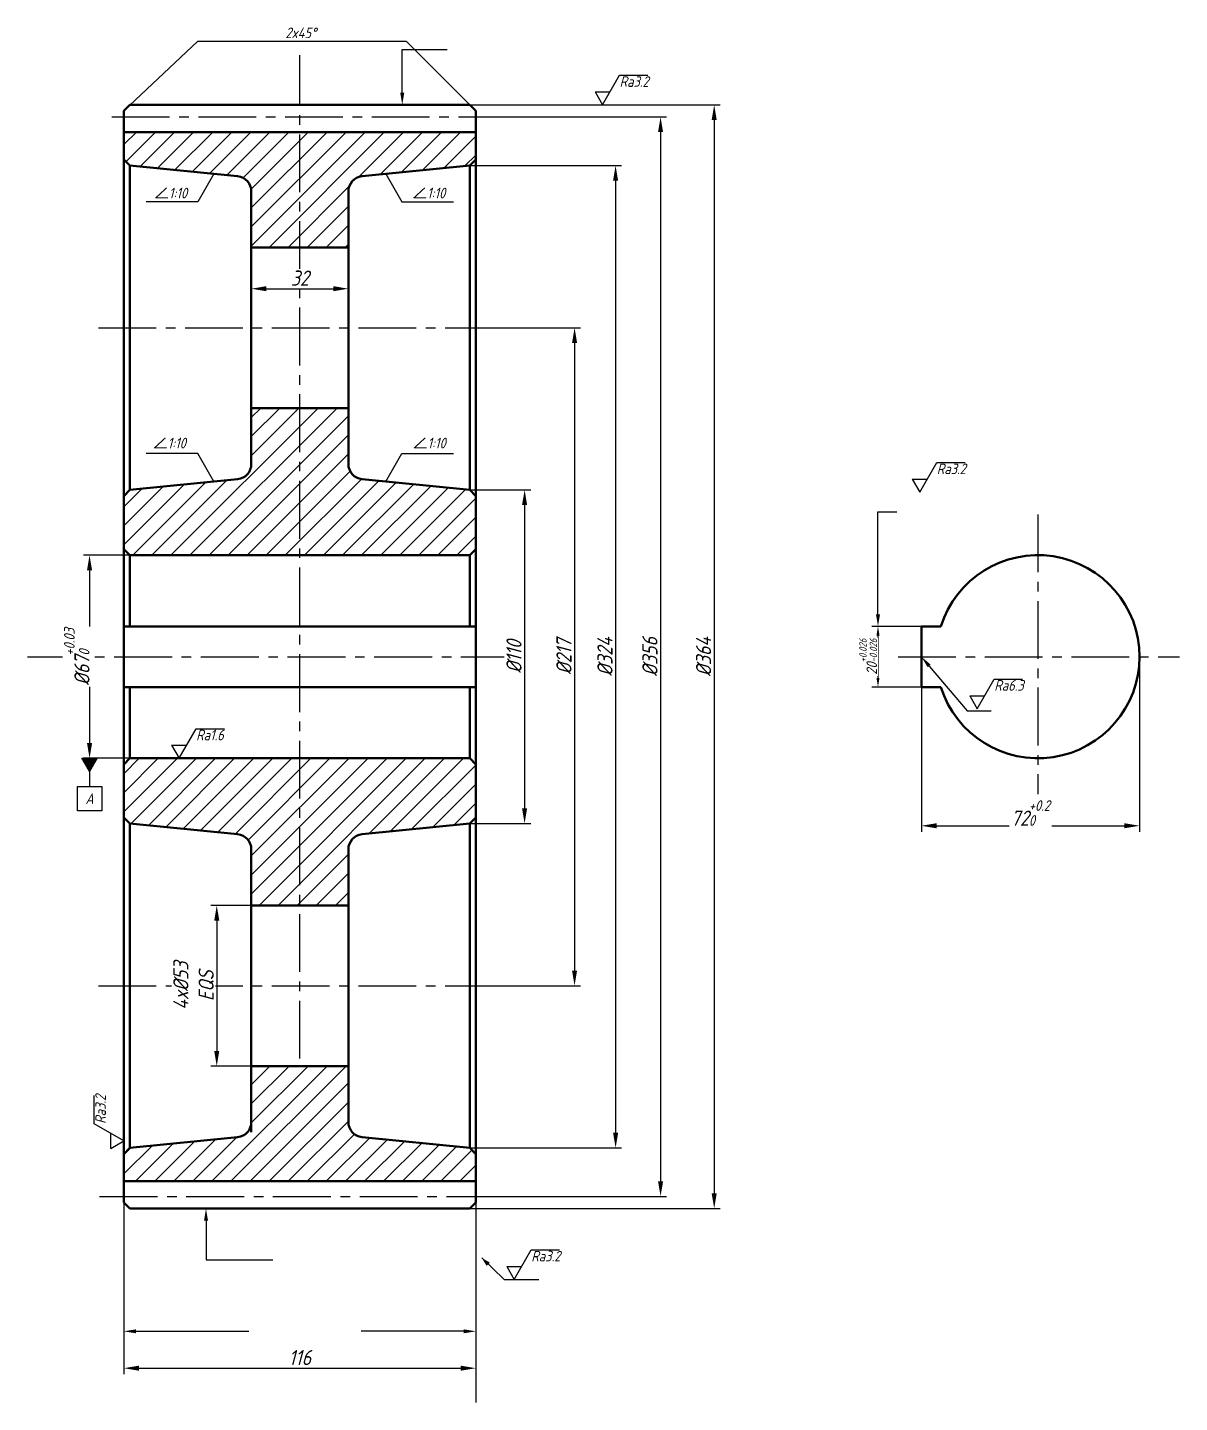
# Model space of a CAD drawing. Header units: millimetres. Extents: x 1458 to 2329, y 1727 to 2180.
# Drawn here: x 1458.3 to 1838, y 1726.6 to 2180.1 of the extents above; entities that cross this region are included whole.
import ezdxf
from ezdxf import colors
from ezdxf.entities.mleader import LeaderData, LeaderLine
from ezdxf.enums import TextEntityAlignment as Align
from ezdxf.math import Vec2, Vec3

# ---------------------------------------------------------------- set-up
doc = ezdxf.new("R2010")
doc.units = ezdxf.units.MM
doc.linetypes.add('CENTER2', pattern=[28.575, 19.05, -3.175, 3.175, -3.175])
for name, color, linetype in [('标注', 160, 'Continuous'), ('点划线', 151, 'CENTER2'), ('细实线', 7, 'Continuous')]:
    doc.layers.add(name, color=color, linetype=linetype)
doc.layers.add('粗实线', color=7, linetype='Continuous', lineweight=50)
doc.styles.get("Standard").update_dxf_attribs({"font": 'arial.ttf'})
doc.styles.add('数字', font='gbeitc.shx')
doc.styles.add('数字字母', font='gbeitc.shx', dxfattribs={"height": 3.5})
doc.dimstyles.new('副本 (2) 标注', dxfattribs={"dimtxt": 3.5, "dimasz": 3, "dimexe": 2, "dimexo": 0, "dimgap": 1, "dimtad": 1, "dimdec": 0, "dimtxsty": '数字', "dimcen": 3, "dimadec": 0, "dimazin": 0, "dimtfac": 1, "dimtdec": 0, "dimtmove": 0, "dimatfit": 0, "dimfxl": 1, "dimtfill": 1, "dimarcsym": 0})
doc.dimstyles.new('副本 标注', dxfattribs={"dimtxt": 5, "dimasz": 5, "dimexe": 2, "dimexo": 0, "dimgap": 1, "dimtad": 1, "dimtoh": 1, "dimdec": 0, "dimtxsty": '数字', "dimcen": 3, "dimadec": 0, "dimazin": 0, "dimtfac": 1, "dimtdec": 0, "dimtmove": 0, "dimatfit": 0, "dimfxl": 1, "dimtfill": 1, "dimarcsym": 0})

# ---------------------------------------------------------------- blocks, each defined once
blk = doc.blocks.new('*D1')
at = {"layer": 'Defpoints', "color": 0, "transparency": 16777216}
for p in [(1752.96, 1982.54), (1738.66, 1962.54), (1752.96, 1962.54)]:
    blk.add_point(p, dxfattribs=at)
at = {"layer": '标注', "color": 0, "lineweight": -2, "transparency": 16777216}
for p, q in [((1752.96, 1982.54), (1736.66, 1982.54)), ((1738.66, 1979.54), (1738.66, 1965.54)), ((1752.96, 1962.54), (1736.66, 1962.54))]:
    blk.add_line(p, q, dxfattribs=at)
at = {"layer": '标注', "color": 0, "transparency": 16777216}
for points in [[(1738.16, 1979.54), (1739.16, 1979.54), (1738.66, 1982.54)], [(1738.16, 1965.54), (1739.16, 1965.54), (1738.66, 1962.54)]]:
    blk.add_solid(points, dxfattribs=at)
at = {"layer": '标注', "color": 0, "transparency": 16777216, "insert": (1735.41, 1972.54), "char_height": 3.5, "attachment_point": 5, "rotation": 90, "style": '数字', "bg_fill": 3, "box_fill_scale": 1.1, "bg_fill_color": 256, "bg_fill_true_color": 13158600, "bg_fill_transparency": 0}
blk.add_mtext('20{\\H0.7x;\\S+0.026^ -0.026;}', dxfattribs=at)
blk = doc.blocks.new('*D2')
at = {"layer": 'Defpoints', "color": 0, "transparency": 16777216}
for p in [(1752.96, 1972.54), (1824.86, 1972.54), (1824.86, 1916.79)]:
    blk.add_point(p, dxfattribs=at)
at = {"layer": '标注', "color": 0, "lineweight": -2, "transparency": 16777216}
for p, q in [((1752.96, 1972.54), (1752.96, 1914.79)), ((1824.86, 1972.54), (1824.86, 1914.79)), ((1757.96, 1916.79), (1819.86, 1916.79))]:
    blk.add_line(p, q, dxfattribs=at)
at = {"layer": '标注', "color": 0, "transparency": 16777216}
for points in [[(1757.96, 1917.63), (1757.96, 1915.96), (1752.96, 1916.79)], [(1819.86, 1917.63), (1819.86, 1915.96), (1824.86, 1916.79)]]:
    blk.add_solid(points, dxfattribs=at)
at = {"layer": '标注', "color": 0, "transparency": 16777216, "insert": (1788.91, 1921), "char_height": 5, "attachment_point": 5, "style": '数字', "bg_fill": 3, "box_fill_scale": 1.1, "bg_fill_color": 256, "bg_fill_true_color": 13158600, "bg_fill_transparency": 0}
blk.add_mtext('72{\\H0.7x;\\S+0.2^ 0;}', dxfattribs=at)
blk = doc.blocks.new('*D3')
at = {"layer": 'Defpoints', "color": 0, "transparency": 16777216}
for p in [(1492.1, 2006.04), (1478.78, 1939.04), (1492.1, 1939.04)]:
    blk.add_point(p, dxfattribs=at)
at = {"layer": '标注', "color": 0, "lineweight": -2, "transparency": 16777216}
for p, q in [((1492.1, 2006.04), (1476.78, 2006.04)), ((1478.78, 2001.04), (1478.78, 1944.04)), ((1492.1, 1939.04), (1476.78, 1939.04))]:
    blk.add_line(p, q, dxfattribs=at)
at = {"layer": '标注', "color": 0, "transparency": 16777216}
for points in [[(1477.95, 2001.04), (1479.62, 2001.04), (1478.78, 2006.04)], [(1477.95, 1944.04), (1479.62, 1944.04), (1478.78, 1939.04)]]:
    blk.add_solid(points, dxfattribs=at)
at = {"layer": '标注', "color": 0, "transparency": 16777216, "insert": (1474.58, 1972.54), "char_height": 5, "attachment_point": 5, "rotation": 90, "style": '数字', "bg_fill": 3, "box_fill_scale": 1.1, "bg_fill_color": 256, "bg_fill_true_color": 13158600, "bg_fill_transparency": 0}
blk.add_mtext('%%C67{\\H0.7x;\\S+0.03^ 0;}', dxfattribs=at)
blk = doc.blocks.new('*D4')
at = {"layer": 'Defpoints', "color": 0, "transparency": 16777216}
for p in [(1613.78, 2081.04), (1613.78, 1864.04), (1638.65, 1864.04)]:
    blk.add_point(p, dxfattribs=at)
at = {"layer": '标注', "color": 0, "lineweight": -2, "transparency": 16777216}
for p, q in [((1613.78, 2081.04), (1640.65, 2081.04)), ((1638.65, 2076.04), (1638.65, 1869.04)), ((1613.78, 1864.04), (1640.65, 1864.04))]:
    blk.add_line(p, q, dxfattribs=at)
at = {"layer": '标注', "color": 0, "transparency": 16777216}
for points in [[(1637.82, 2076.04), (1639.48, 2076.04), (1638.65, 2081.04)], [(1637.82, 1869.04), (1639.48, 1869.04), (1638.65, 1864.04)]]:
    blk.add_solid(points, dxfattribs=at)
at = {"layer": '标注', "color": 0, "transparency": 16777216, "insert": (1635.15, 1972.54), "char_height": 5, "attachment_point": 5, "rotation": 90, "style": '数字', "bg_fill": 3, "box_fill_scale": 1.1, "bg_fill_color": 256, "bg_fill_true_color": 13158600, "bg_fill_transparency": 0}
blk.add_mtext('%%C217', dxfattribs=at)
blk = doc.blocks.new('*D5')
at = {"layer": 'Defpoints', "color": 0, "transparency": 16777216}
for p in [(1604.1, 2027.54), (1604.1, 1917.54), (1622.18, 1917.54)]:
    blk.add_point(p, dxfattribs=at)
at = {"layer": '标注', "color": 0, "lineweight": -2, "transparency": 16777216}
for p, q in [((1604.1, 2027.54), (1624.18, 2027.54)), ((1622.18, 2022.54), (1622.18, 1922.54)), ((1604.1, 1917.54), (1624.18, 1917.54))]:
    blk.add_line(p, q, dxfattribs=at)
at = {"layer": '标注', "color": 0, "transparency": 16777216}
for points in [[(1621.34, 2022.54), (1623.01, 2022.54), (1622.18, 2027.54)], [(1621.34, 1922.54), (1623.01, 1922.54), (1622.18, 1917.54)]]:
    blk.add_solid(points, dxfattribs=at)
at = {"layer": '标注', "color": 0, "transparency": 16777216, "insert": (1618.68, 1972.54), "char_height": 5, "attachment_point": 5, "rotation": 90, "style": '数字', "bg_fill": 3, "box_fill_scale": 1.1, "bg_fill_color": 256, "bg_fill_true_color": 13158600, "bg_fill_transparency": 0}
blk.add_mtext('%%C110', dxfattribs=at)
blk = doc.blocks.new('*D6')
at = {"layer": 'Defpoints', "color": 0, "transparency": 16777216}
for p in [(1604.1, 2134.54), (1604.1, 1810.54), (1652.17, 1810.54)]:
    blk.add_point(p, dxfattribs=at)
at = {"layer": '标注', "color": 0, "lineweight": -2, "transparency": 16777216}
for p, q in [((1604.1, 2134.54), (1654.17, 2134.54)), ((1652.17, 2129.54), (1652.17, 1815.54)), ((1604.1, 1810.54), (1654.17, 1810.54))]:
    blk.add_line(p, q, dxfattribs=at)
at = {"layer": '标注', "color": 0, "transparency": 16777216}
for points in [[(1651.34, 2129.54), (1653.01, 2129.54), (1652.17, 2134.54)], [(1651.34, 1815.54), (1653.01, 1815.54), (1652.17, 1810.54)]]:
    blk.add_solid(points, dxfattribs=at)
at = {"layer": '标注', "color": 0, "transparency": 16777216, "insert": (1648.67, 1972.54), "char_height": 5, "attachment_point": 5, "rotation": 90, "style": '数字', "bg_fill": 3, "box_fill_scale": 1.1, "bg_fill_color": 256, "bg_fill_true_color": 13158600, "bg_fill_transparency": 0}
blk.add_mtext('%%C324', dxfattribs=at)
blk = doc.blocks.new('*D7')
at = {"layer": 'Defpoints', "color": 0, "transparency": 16777216}
for p in [(1610.1, 2150.54), (1614.1, 1794.54), (1666.99, 1794.54)]:
    blk.add_point(p, dxfattribs=at)
at = {"layer": '标注', "color": 0, "lineweight": -2, "transparency": 16777216}
for p, q in [((1610.1, 2150.54), (1668.99, 2150.54)), ((1666.99, 2145.54), (1666.99, 1799.54)), ((1614.1, 1794.54), (1668.99, 1794.54))]:
    blk.add_line(p, q, dxfattribs=at)
at = {"layer": '标注', "color": 0, "transparency": 16777216}
for points in [[(1666.16, 2145.54), (1667.83, 2145.54), (1666.99, 2150.54)], [(1666.16, 1799.54), (1667.83, 1799.54), (1666.99, 1794.54)]]:
    blk.add_solid(points, dxfattribs=at)
at = {"layer": '标注', "color": 0, "transparency": 16777216, "insert": (1663.49, 1972.54), "char_height": 5, "attachment_point": 5, "rotation": 90, "style": '数字', "bg_fill": 3, "box_fill_scale": 1.1, "bg_fill_color": 256, "bg_fill_true_color": 13158600, "bg_fill_transparency": 0}
blk.add_mtext('%%C356', dxfattribs=at)
blk = doc.blocks.new('*D8')
at = {"layer": 'Defpoints', "color": 0, "transparency": 16777216}
for p in [(1604.1, 2154.54), (1604.1, 1790.54), (1684.67, 1790.54)]:
    blk.add_point(p, dxfattribs=at)
at = {"layer": '标注', "color": 0, "lineweight": -2, "transparency": 16777216}
for p, q in [((1604.1, 2154.54), (1686.67, 2154.54)), ((1684.67, 2149.54), (1684.67, 1795.54)), ((1604.1, 1790.54), (1686.67, 1790.54))]:
    blk.add_line(p, q, dxfattribs=at)
at = {"layer": '标注', "color": 0, "transparency": 16777216}
for points in [[(1683.84, 2149.54), (1685.5, 2149.54), (1684.67, 2154.54)], [(1683.84, 1795.54), (1685.5, 1795.54), (1684.67, 1790.54)]]:
    blk.add_solid(points, dxfattribs=at)
at = {"layer": '标注', "color": 0, "transparency": 16777216, "insert": (1681.17, 1972.54), "char_height": 5, "attachment_point": 5, "rotation": 90, "style": '数字', "bg_fill": 3, "box_fill_scale": 1.1, "bg_fill_color": 256, "bg_fill_true_color": 13158600, "bg_fill_transparency": 0}
blk.add_mtext('%%C364', dxfattribs=at)
blk = doc.blocks.new('*D9')
at = {"layer": 'Defpoints', "color": 0, "transparency": 16777216}
for p in [(1490.1, 1794.54), (1606.1, 1794.54), (1606.1, 1737.91)]:
    blk.add_point(p, dxfattribs=at)
at = {"layer": '标注', "color": 0, "lineweight": -2, "transparency": 16777216}
for p, q in [((1490.1, 1794.54), (1490.1, 1735.91)), ((1606.1, 1794.54), (1606.1, 1735.91)), ((1495.1, 1737.91), (1601.1, 1737.91))]:
    blk.add_line(p, q, dxfattribs=at)
at = {"layer": '标注', "color": 0, "transparency": 16777216}
for points in [[(1495.1, 1738.74), (1495.1, 1737.07), (1490.1, 1737.91)], [(1601.1, 1738.74), (1601.1, 1737.07), (1606.1, 1737.91)]]:
    blk.add_solid(points, dxfattribs=at)
at = {"layer": '标注', "color": 0, "transparency": 16777216, "insert": (1548.1, 1741.41), "char_height": 5, "attachment_point": 5, "style": '数字', "bg_fill": 3, "box_fill_scale": 1.1, "bg_fill_color": 256, "bg_fill_true_color": 13158600, "bg_fill_transparency": 0}
blk.add_mtext('116', dxfattribs=at)
blk = doc.blocks.new('*D10')
at = {"layer": 'Defpoints', "color": 0, "transparency": 16777216}
for p in [(1532.1, 2093.91), (1564.1, 2093.91), (1564.1, 2093.91)]:
    blk.add_point(p, dxfattribs=at)
at = {"layer": '标注', "color": 0, "lineweight": -2, "transparency": 16777216}
for p, q in [((1532.1, 2093.91), (1532.1, 2095.91)), ((1564.1, 2093.91), (1564.1, 2095.91)), ((1537.1, 2093.91), (1559.1, 2093.91))]:
    blk.add_line(p, q, dxfattribs=at)
at = {"layer": '标注', "color": 0, "transparency": 16777216}
for points in [[(1537.1, 2094.75), (1537.1, 2093.08), (1532.1, 2093.91)], [(1559.1, 2094.75), (1559.1, 2093.08), (1564.1, 2093.91)]]:
    blk.add_solid(points, dxfattribs=at)
at = {"layer": '标注', "color": 0, "transparency": 16777216, "insert": (1548.1, 2097.41), "char_height": 5, "attachment_point": 5, "style": '数字', "bg_fill": 3, "box_fill_scale": 1.1, "bg_fill_color": 256, "bg_fill_true_color": 13158600, "bg_fill_transparency": 0}
blk.add_mtext('32', dxfattribs=at)
blk = doc.blocks.new('*D11')
at = {"layer": 'Defpoints', "color": 0, "transparency": 16777216}
for p in [(1532.1, 1890.54), (1520.71, 1837.54), (1532.1, 1837.54)]:
    blk.add_point(p, dxfattribs=at)
at = {"layer": '标注', "color": 0, "lineweight": -2, "transparency": 16777216}
for p, q in [((1532.1, 1890.54), (1518.71, 1890.54)), ((1520.71, 1885.54), (1520.71, 1842.54)), ((1532.1, 1837.54), (1518.71, 1837.54))]:
    blk.add_line(p, q, dxfattribs=at)
at = {"layer": '标注', "color": 0, "transparency": 16777216}
for points in [[(1519.88, 1885.54), (1521.55, 1885.54), (1520.71, 1890.54)], [(1519.88, 1842.54), (1521.55, 1842.54), (1520.71, 1837.54)]]:
    blk.add_solid(points, dxfattribs=at)
at = {"layer": '标注', "color": 0, "transparency": 16777216, "insert": (1513.05, 1864.04), "char_height": 5, "width": 20.2832, "attachment_point": 5, "rotation": 90, "style": '数字', "bg_fill": 3, "box_fill_scale": 1.1, "bg_fill_color": 256, "bg_fill_true_color": 13158600, "bg_fill_transparency": 0}
blk.add_mtext('4x%%C53 EQS', dxfattribs=at)
blk = doc.blocks.new('下基准')
at = {"layer": '标注'}
h = blk.add_hatch(color=256, dxfattribs=at)
h.dxf.hatch_style = 1
h.paths.add_polyline_path([(2.5, 0), (-2.5, 0), (0, -4.33)])
for p, q in [((-2.5, 0), (2.5, 0)), ((0, -4.33), (-2.5, 0)), ((2.5, 0), (0, -4.33)), ((0, -4.33), (0, -9.33)), ((-4, -17.33), (-4, -9.33)), ((-4, -9.33), (0, -9.33)), ((0, -9.33), (4, -9.33)), ((4, -9.33), (4, -17.33)), ((4, -17.33), (-4, -17.33))]:
    blk.add_line(p, q, dxfattribs=at)
blk = doc.blocks.new('*U14')
at = {"layer": '标注', "ltscale": 0.2}
for p, q in [((0, 0), (5.63, 9.75)), ((5.63, 9.75), (14.95, 9.75)), ((-2.47, 4.28), (2.47, 4.28)), ((-2.47, 4.28), (0, 0))]:
    blk.add_line(p, q, dxfattribs=at)
at = {"layer": '标注', "ltscale": 0.2, "style": '数字'}
blk.add_attdef('RA1.6', text='', height=3.5, dxfattribs=at).set_placement((5.63, 7.69), align=Align.MIDDLE_LEFT)
blk = doc.blocks.new('*U15')
at = {"layer": '标注', "ltscale": 0.2}
for p, q in [((0, 0), (5.63, 9.75)), ((5.63, 9.75), (14.95, 9.75)), ((-2.47, 4.28), (2.47, 4.28)), ((-2.47, 4.28), (0, 0))]:
    blk.add_line(p, q, dxfattribs=at)
at = {"layer": '标注', "ltscale": 0.2, "style": '数字'}
blk.add_attdef('RA1.6', text='', height=3.5, dxfattribs=at).set_placement((5.63, 7.69), align=Align.MIDDLE_LEFT)
blk = doc.blocks.new('*U16')
at = {"layer": '标注', "ltscale": 0.2}
for p, q in [((0, 0), (5.63, 9.75)), ((5.63, 9.75), (14.95, 9.75)), ((-2.47, 4.28), (2.47, 4.28)), ((-2.47, 4.28), (0, 0))]:
    blk.add_line(p, q, dxfattribs=at)
at = {"layer": '标注', "ltscale": 0.2, "style": '数字'}
blk.add_attdef('RA1.6', text='', height=3.5, dxfattribs=at).set_placement((5.63, 7.69), align=Align.MIDDLE_LEFT)
blk = doc.blocks.new('*U17')
at = {"layer": '标注', "ltscale": 0.2}
for p, q in [((0, 0), (5.63, 9.75)), ((5.63, 9.75), (14.95, 9.75)), ((-2.47, 4.28), (2.47, 4.28)), ((-2.47, 4.28), (0, 0))]:
    blk.add_line(p, q, dxfattribs=at)
at = {"layer": '标注', "ltscale": 0.2, "style": '数字'}
blk.add_attdef('RA1.6', text='', height=3.5, dxfattribs=at).set_placement((5.63, 7.69), align=Align.MIDDLE_LEFT)
blk = doc.blocks.new('*U18')
at = {"layer": '标注', "ltscale": 0.2}
for p, q in [((0, 0), (5.63, 9.75)), ((5.63, 9.75), (14.95, 9.75)), ((-2.47, 4.28), (2.47, 4.28)), ((-2.47, 4.28), (0, 0))]:
    blk.add_line(p, q, dxfattribs=at)
at = {"layer": '标注', "ltscale": 0.2, "style": '数字'}
blk.add_attdef('RA1.6', text='', height=3.5, dxfattribs=at).set_placement((5.63, 7.69), align=Align.MIDDLE_LEFT)
blk = doc.blocks.new('*U20')
at = {"layer": '标注', "ltscale": 0.2}
for p, q in [((0, 0), (5.63, 9.75)), ((5.63, 9.75), (14.95, 9.75)), ((-2.47, 4.28), (2.47, 4.28)), ((-2.47, 4.28), (0, 0))]:
    blk.add_line(p, q, dxfattribs=at)
at = {"layer": '标注', "ltscale": 0.2, "style": '数字'}
blk.add_attdef('RA1.6', text='', height=3.5, dxfattribs=at).set_placement((5.63, 7.69), align=Align.MIDDLE_LEFT)

msp = doc.modelspace()

# ---------------------------------------------------------------- hatches: boundary and pattern name
at = {"layer": '细实线', "transparency": 33554687}
h = msp.add_hatch(dxfattribs=at)
h.set_pattern_fill('ANSI31', color=256, scale=1.4, angle=180)
h.set_pattern_definition([(225, (2302.5525, 1319.4623), (3.14309, -3.14309), [])])
h.paths.add_polyline_path([(1532.1, 1837.54), (1532.1, 1819.06, -0.385314), (1527.6, 1814.08), (1492.1, 1810.54), (1490.1, 1808.54), (1490.1, 1799.54), (1548.1, 1799.54), (1548.1, 1837.54)])
h.paths.add_polyline_path([(1548.1, 1837.54), (1548.1, 1799.54), (1606.1, 1799.54), (1606.1, 1808.54), (1604.1, 1810.54), (1568.61, 1814.08, -0.385314), (1564.1, 1819.06), (1564.1, 1820.09), (1564.1, 1837.54)])
h.paths.add_polyline_path([(1548.1, 1939.04), (1548.1, 1890.54), (1564.1, 1890.54), (1564.1, 1905.54), (1564.1, 1907.98), (1564.1, 1909.01, -0.385314), (1568.61, 1913.99), (1604.1, 1917.54), (1606.1, 1919.54), (1606.1, 1939.04), (1603.1, 1939.04)])
h.paths.add_polyline_path([(1490.1, 1939.04), (1490.1, 1919.54), (1492.1, 1917.54), (1527.6, 1913.99, -0.385314), (1532.1, 1909.01), (1532.1, 1907.98), (1532.1, 1890.54), (1548.1, 1890.54), (1548.1, 1939.04)])
h.paths.add_polyline_path([(1527.6, 2031.08), (1492.1, 2027.54), (1490.1, 2025.54), (1490.1, 2006.04), (1548.1, 2006.04), (1548.1, 2054.54), (1532.1, 2054.54), (1532.1, 2039.54), (1532.1, 2037.09), (1532.1, 2036.06, -0.385314)])
h.paths.add_polyline_path([(1548.1, 2054.54), (1548.1, 2006.04), (1603.1, 2006.04), (1606.1, 2006.04), (1606.1, 2025.54), (1604.1, 2027.54), (1568.61, 2031.08, -0.385314), (1564.1, 2036.06), (1564.1, 2037.09), (1564.1, 2054.54)])
h.paths.add_polyline_path([(1490.1, 2145.54), (1490.1, 2136.54), (1492.1, 2134.54), (1527.6, 2130.99, -0.385314), (1532.1, 2126.01), (1532.1, 2124.98), (1532.1, 2107.54), (1548.1, 2107.54), (1548.1, 2145.54)])
h.paths.add_polyline_path([(1548.1, 2145.54), (1548.1, 2107.54), (1564.1, 2107.54), (1564.1, 2126.01, -0.385314), (1568.61, 2130.99), (1604.1, 2134.54), (1606.1, 2136.54), (1606.1, 2145.54)])

# ---------------------------------------------------------------- linework, layer by layer
at = {"layer": '标注'}
for p, q in [((1490.1, 2152.54), (1514.46, 2175.51)), ((1514.46, 2175.51), (1583.12, 2175.51)), ((1519.8, 2131.77), (1514.47, 2122.53)), ((1576.4, 2131.77), (1581.73, 2122.53)), ((1514.47, 2122.53), (1497.48, 2122.53)), ((1581.73, 2122.53), (1598.73, 2122.53)), ((1514.47, 2039.54), (1497.48, 2039.54)), ((1519.8, 2030.31), (1514.47, 2039.54)), ((1576.4, 2030.31), (1581.73, 2039.54)), ((1581.73, 2039.54), (1598.73, 2039.54))]:
    msp.add_line(p, q, dxfattribs=at)
at = {"layer": '标注', "linetype": 'ByBlock', "lineweight": -2}
for p, q in [((1581.85, 2172.81), (1596.64, 2172.81)), ((1738.66, 2020.34), (1744.9, 2020.34))]:
    msp.add_line(p, q, dxfattribs=at)
at = {"layer": '标注', "ltscale": 0.2}
msp.add_line((1615.43, 1767.17), (1626.9, 1767.17), dxfattribs=at)
at = {"layer": '标注', "linetype": 'ByBlock', "lineweight": -2}
msp.add_lwpolyline([(1581.85, 2158.54), (1581.85, 2172.81)], dxfattribs=at)
at = {"layer": '标注'}
msp.add_solid([(1582.52, 2158.54), (1581.85, 2154.54), (1581.19, 2158.54)], dxfattribs=at)
at = {"layer": '点划线'}
for p, q in [((1548.1, 1840.01), (1548.1, 2170.95)), ((1486.1, 2150.54), (1610.1, 2150.54)), ((1481.71, 2081.04), (1613.78, 2081.04)), ((1564.1, 2054.54), (1532.1, 2054.54)), ((1791.36, 2019.49), (1791.36, 1927.26)), ((1458.34, 1972.54), (1615.43, 1972.54)), ((1745.29, 1972.54), (1838.03, 1972.54)), ((1481.71, 1864.04), (1613.78, 1864.04)), ((1482.1, 1794.54), (1614.1, 1794.54))]:
    msp.add_line(p, q, dxfattribs=at)
at = {"layer": '粗实线'}
for p, q in [((1492.1, 2154.54), (1490.1, 2152.54)), ((1492.1, 2154.54), (1604.1, 2154.54)), ((1604.1, 2154.54), (1606.1, 2152.54)), ((1490.1, 2008.04), (1490.1, 2152.54)), ((1606.1, 2136.54), (1606.1, 2152.54)), ((1490.1, 2145.54), (1606.1, 2145.54)), ((1492.1, 2134.54), (1490.1, 2136.54)), ((1604.1, 2134.54), (1606.1, 2136.54)), ((1606.1, 2025.54), (1606.1, 2136.54)), ((1492.1, 2134.54), (1527.6, 2130.99)), ((1492.1, 2134.54), (1492.1, 2134.54)), ((1492.1, 2027.54), (1492.1, 2134.54)), ((1604.1, 2134.54), (1568.61, 2130.99)), ((1604.1, 2134.54), (1604.1, 2134.54)), ((1604.1, 2027.54), (1604.1, 2134.54)), ((1532.1, 2039.54), (1532.1, 2126.01)), ((1532.1, 2124.98), (1532.1, 2126.01)), ((1532.1, 2039.54), (1532.1, 2124.98)), ((1532.1, 2039.54), (1532.1, 2122.54)), ((1532.1, 2122.54), (1532.1, 2036.06)), ((1532.1, 2122.54), (1532.1, 2037.09)), ((1564.1, 2039.54), (1564.1, 2126.01)), ((1564.1, 2124.98), (1564.1, 2126.01)), ((1564.1, 2039.54), (1564.1, 2124.98)), ((1564.1, 2122.54), (1564.1, 2036.06)), ((1564.1, 2122.54), (1564.1, 2037.09)), ((1532.1, 2107.54), (1564.1, 2107.54)), ((1532.1, 2054.54), (1564.1, 2054.54)), ((1532.1, 2037.09), (1532.1, 2036.06)), ((1564.1, 2037.09), (1564.1, 2036.06)), ((1492.1, 2027.54), (1490.1, 2025.54)), ((1492.1, 2027.54), (1527.6, 2031.08)), ((1492.1, 2027.54), (1492.1, 2027.54)), ((1604.1, 2027.54), (1568.61, 2031.08)), ((1604.1, 2027.54), (1606.1, 2025.54)), ((1604.1, 2027.54), (1604.1, 2027.54)), ((1606.1, 2006.04), (1606.1, 2025.54)), ((1490.1, 2008.04), (1492.1, 2006.04)), ((1490.1, 2008.04), (1490.1, 1794.54)), ((1603.1, 2006.04), (1492.1, 2006.04)), ((1492.1, 2006.04), (1492.1, 1982.54)), ((1604.1, 2006.04), (1603.1, 2006.04)), ((1606.1, 2008.04), (1604.1, 2006.04)), ((1604.1, 2006.04), (1604.1, 1982.54)), ((1606.1, 2006.04), (1606.1, 1939.04)), ((1490.1, 1982.54), (1606.1, 1982.54)), ((1759.39, 1982.54), (1752.96, 1982.54)), ((1752.96, 1982.54), (1752.96, 1962.54)), ((1606.1, 1962.54), (1490.1, 1962.54)), ((1492.1, 1962.54), (1492.1, 1939.04)), ((1604.1, 1962.54), (1604.1, 1939.04)), ((1752.96, 1962.54), (1759.39, 1962.54)), ((1490.1, 1937.04), (1492.1, 1939.04)), ((1603.1, 1939.04), (1492.1, 1939.04)), ((1604.1, 1939.04), (1603.1, 1939.04)), ((1606.1, 1937.04), (1604.1, 1939.04)), ((1606.1, 1794.54), (1606.1, 1939.04)), ((1492.1, 1917.54), (1490.1, 1919.54)), ((1604.1, 1917.54), (1606.1, 1919.54)), ((1492.1, 1917.54), (1527.6, 1913.99)), ((1492.1, 1917.54), (1492.1, 1917.54)), ((1492.1, 1917.54), (1492.1, 1810.54)), ((1604.1, 1917.54), (1568.61, 1913.99)), ((1604.1, 1917.54), (1604.1, 1810.54)), ((1532.1, 1822.54), (1532.1, 1909.01)), ((1532.1, 1907.98), (1532.1, 1909.01)), ((1532.1, 1822.54), (1532.1, 1907.98)), ((1532.1, 1905.54), (1532.1, 1822.54)), ((1532.1, 1905.54), (1532.1, 1820.09)), ((1532.1, 1905.54), (1532.1, 1819.06)), ((1564.1, 1822.54), (1564.1, 1909.01)), ((1564.1, 1907.98), (1564.1, 1909.01)), ((1564.1, 1822.54), (1564.1, 1907.98)), ((1564.1, 1905.54), (1564.1, 1820.09)), ((1564.1, 1905.54), (1564.1, 1819.06)), ((1564.1, 1890.54), (1532.1, 1890.54)), ((1532.1, 1837.54), (1564.1, 1837.54)), ((1532.1, 1815.71), (1532.1, 1827.84)), ((1532.1, 1820.09), (1532.1, 1819.06)), ((1564.1, 1820.09), (1564.1, 1819.06)), ((1492.1, 1810.54), (1527.6, 1814.08)), ((1532.1, 1815.71), (1532.1, 1815.71)), ((1604.1, 1810.54), (1568.61, 1814.08)), ((1492.1, 1810.54), (1490.1, 1808.54)), ((1492.1, 1810.54), (1492.1, 1810.54)), ((1604.1, 1810.54), (1604.1, 1810.54)), ((1604.1, 1810.54), (1606.1, 1808.54)), ((1490.1, 1799.54), (1606.1, 1799.54)), ((1490.1, 1794.54), (1490.1, 1792.54)), ((1490.1, 1792.54), (1492.1, 1790.54)), ((1604.1, 1790.54), (1606.1, 1792.54)), ((1606.1, 1794.54), (1606.1, 1792.54)), ((1492.1, 1790.54), (1604.1, 1790.54))]:
    msp.add_line(p, q, dxfattribs=at)
for centre, radius, start, end in [((1527.1, 2126.01), 5, 0, 84.2894), ((1569.1, 2126.01), 5, 95.7106, 180), ((1527.1, 2036.06), 5, 275.7106, 0), ((1569.1, 2036.06), 5, 180, 264.2894), ((1791.36, 1972.54), 33.5, 197.368, 162.632), ((1527.1, 1909.01), 5, 0, 84.2894), ((1569.1, 1909.01), 5, 95.7106, 180), ((1527.1, 1819.06), 5, 275.7106, 0), ((1569.1, 1819.06), 5, 180, 264.2894)]:
    msp.add_arc(centre, radius, start, end, dxfattribs=at)

# ---------------------------------------------------------------- block references
at = {"layer": '标注', "ltscale": 0.2}
for name, p, values in [('*U18', (1752.41, 2026.81), {'RA1.6': 'Ra3.2'}), ('*U16', (1508.29, 1939.04), {'RA1.6': 'Ra1.6'}), ('*U14', (1618.75, 1767.17), {'RA1.6': 'Ra3.2'})]:
    msp.add_blockref(name, p, dxfattribs=at).add_auto_attribs(values)
at = {"layer": '标注', "ltscale": 0.2, "rotation": 90}
msp.add_blockref('*U15', (1490.1, 1812.86), dxfattribs=at).add_auto_attribs({'RA1.6': 'Ra3.2'})

# ---------------------------------------------------------------- texts
at = {"layer": '标注', "char_height": 3.5, "style": '数字字母'}
for s, width, insert, attachment_point in [('2x45%%D', 23.0922, (1543.31, 2180.04), 1), ('{\\fISOCPEUR|b0|i0|c0|p34;∠}1:10', 13.8901, (1510.94, 2127.21), 3), ('{\\fISOCPEUR|b0|i0|c0|p34;∠}1:10', 13.8901, (1585.27, 2127.21), 1), ('{\\fISOCPEUR|b0|i0|c0|p34;∠}1:10', 13.8901, (1510.53, 2041.26), 9), ('{\\fISOCPEUR|b0|i0|c0|p34;∠}1:10', 13.8901, (1585.41, 2041.26), 7), ('A', 4.0184, (1477.44, 1927.5), 1)]:
    msp.add_mtext_dynamic_manual_height_columns(s, width=width, gutter_width=12.5, heights=[0], dxfattribs=dict(at, insert=insert, attachment_point=attachment_point))

# ---------------------------------------------------------------- next in the draw order: dimensions: what is measured, and where the dimension line sits
at = {"layer": '标注'}
dim = msp.add_linear_dim(base=(1564.1, 2093.91), p1=(1532.1, 2093.91), p2=(1564.1, 2093.91), angle=180, dimstyle='副本 标注', dxfattribs=at)
dim.commit()
dim.dimension.update_dxf_attribs({"geometry": '*D10', "text_midpoint": (1548.1, 2097.41)})
for base, p1, p2, angle, text, dimstyle, picture, middle in [((1638.65, 1864.04), (1613.78, 2081.04), (1613.78, 1864.04), 90, '%%C<>', '副本 标注', '*D4', (1635.15, 1972.54)), ((1478.78, 1939.04), (1492.1, 2006.04), (1492.1, 1939.04), 90, '%%C<>{\\H0.7x;\\S+0.03^ 0;}', '副本 标注', '*D3', (1474.58, 1972.54)), ((1738.66, 1962.54), (1752.96, 1982.54), (1752.96, 1962.54), 270, '<>{\\H0.7x;\\S+0.026^ -0.026;}', '副本 (2) 标注', '*D1', (1735.41, 1972.54)), ((1520.71, 1837.54), (1532.1, 1890.54), (1532.1, 1837.54), 270, '4x%%C<> EQS', '副本 标注', '*D11', (1513.05, 1864.04))]:
    dim = msp.add_linear_dim(base=base, p1=p1, p2=p2, angle=angle, text=text, dimstyle=dimstyle, dxfattribs=at)
    dim.commit()
    dim.dimension.update_dxf_attribs({"geometry": picture, "text_midpoint": middle})

# ---------------------------------------------------------------- next in the draw order: linework, layer by layer
at = {"layer": '标注', "linetype": 'ByBlock', "lineweight": -2}
msp.add_lwpolyline([(1738.66, 1986.54), (1738.66, 2020.34)], dxfattribs=at)
at = {"layer": '标注'}
msp.add_solid([(1739.32, 1986.54), (1738.66, 1982.54), (1737.99, 1986.54)], dxfattribs=at)

# ---------------------------------------------------------------- next in the draw order: block references
msp.add_blockref('下基准', (1478.78, 1939.04), dxfattribs=at)

# ---------------------------------------------------------------- next in the draw order: dimensions: what is measured, and where the dimension line sits
dim = msp.add_linear_dim(base=(1622.18, 1917.54), p1=(1604.1, 2027.54), p2=(1604.1, 1917.54), angle=90, text='%%C<>', dimstyle='副本 标注', dxfattribs=at)
dim.commit()
dim.dimension.update_dxf_attribs({"geometry": '*D5', "text_midpoint": (1618.68, 1972.54)})
dim = msp.add_linear_dim(base=(1824.86, 1916.79), p1=(1752.96, 1972.54), p2=(1824.86, 1972.54), text='<>{\\H0.7x;\\S+0.2^ 0;}', dimstyle='副本 标注', dxfattribs=at)
dim.commit()
dim.dimension.update_dxf_attribs({"geometry": '*D2', "text_midpoint": (1788.91, 1921)})

# ---------------------------------------------------------------- next in the draw order: block references
at = {"layer": '标注', "ltscale": 0.2}
msp.add_blockref('*U20', (1771.36, 1955.41), dxfattribs=at).add_auto_attribs({'RA1.6': 'Ra6.3'})

# ---------------------------------------------------------------- next in the draw order: dimensions: what is measured, and where the dimension line sits
at = {"layer": '标注'}
dim = msp.add_linear_dim(base=(1652.17, 1810.54), p1=(1604.1, 2134.54), p2=(1604.1, 1810.54), angle=90, text='%%C<>', dimstyle='副本 标注', dxfattribs=at)
dim.commit()
dim.dimension.update_dxf_attribs({"geometry": '*D6', "text_midpoint": (1648.67, 1972.54)})

# ---------------------------------------------------------------- next in the draw order: leaders
ml = msp.add_multileader_mtext('Standard', dxfattribs=at)
ml.set_content('', color=256)
ml.set_leader_properties()
ml.build(insert=Vec2(0, 0))
ctx = ml.context
ctx.base_point, ctx.plane_origin = Vec3(1776, 1954.69), Vec3(1752.96, 1972.54)
notes = []
notes.append((ctx, [(0, (1, 1, 0), (1768, 1954.69), (1, 0), 8, [(0, [(1752.96, 1972.54)], 0, [])])]))
ctx.mtext.insert, ctx.mtext.flow_direction = Vec3(1778, 1956.69), 5
for ctx, leaders in notes:
    for number, flags, end, landing, length, lines in leaders:
        leader = LeaderData()
        leader.index, (leader.has_last_leader_line, leader.has_dogleg_vector, leader.attachment_direction) = number, flags
        leader.last_leader_point, leader.dogleg_vector, leader.dogleg_length = Vec3(end), Vec3(landing), length
        for number, points, colour, breaks in lines:
            line = LeaderLine()
            line.index, line.vertices, line.color, line.breaks = number, Vec3.list(points), colors.encode_raw_color(colour), breaks
            leader.lines.append(line)
        ctx.leaders.append(leader)

# ---------------------------------------------------------------- next in the draw order: dimensions: what is measured, and where the dimension line sits
dim = msp.add_linear_dim(base=(1666.99, 1794.54), p1=(1610.1, 2150.54), p2=(1614.1, 1794.54), angle=90, text='%%C<>', dimstyle='副本 标注', dxfattribs=at)
dim.commit()
dim.dimension.update_dxf_attribs({"geometry": '*D7', "text_midpoint": (1663.49, 1972.54)})

# ---------------------------------------------------------------- next in the draw order: dimensions: what is measured, and where the dimension line sits
dim = msp.add_linear_dim(base=(1684.67, 1790.54), p1=(1604.1, 2154.54), p2=(1604.1, 1790.54), angle=90, text='%%C<>', dimstyle='副本 标注', dxfattribs=at)
dim.commit()
dim.dimension.update_dxf_attribs({"geometry": '*D8', "text_midpoint": (1681.17, 1972.54)})

# ---------------------------------------------------------------- next in the draw order: linework, layer by layer
msp.add_line((1606.1, 2152.54), (1583.12, 2175.51), dxfattribs=at)

# ---------------------------------------------------------------- next in the draw order: block references
at = {"layer": '标注', "ltscale": 0.2}
msp.add_blockref('*U17', (1647.86, 2154.54), dxfattribs=at).add_auto_attribs({'RA1.6': 'Ra3.2'})

# ---------------------------------------------------------------- next in the draw order: dimensions: what is measured, and where the dimension line sits
at = {"layer": '标注'}
dim = msp.add_linear_dim(base=(1606.1, 1737.91), p1=(1490.1, 1794.54), p2=(1606.1, 1794.54), angle=0, dimstyle='副本 标注', dxfattribs=at)
dim.commit()
dim.dimension.update_dxf_attribs({"geometry": '*D9', "text_midpoint": (1548.1, 1741.41)})

# ---------------------------------------------------------------- next in the draw order: linework, layer by layer
at = {"layer": '标注', "linetype": 'ByBlock', "lineweight": -2}
msp.add_line((1517.17, 1773.65), (1539.18, 1773.65), dxfattribs=at)
at = {"layer": '标注', "ltscale": 0.2}
msp.add_line((1608.03, 1774.28), (1615.43, 1767.17), dxfattribs=at)
at = {"layer": '标注'}
msp.add_line((1606.1, 1762.85), (1606.1, 1726.59), dxfattribs=at)
at = {"layer": '标注', "linetype": 'ByBlock', "lineweight": -2}
msp.add_lwpolyline([(1517.17, 1786.54), (1517.17, 1773.65)], dxfattribs=at)
at = {"layer": '标注', "ltscale": 0.2}
msp.add_lwpolyline([(1608.03, 1774.28, 0, 1.5, 0), (1610.19, 1772.2, 1.5, 1.5, 0)], format="xyseb", dxfattribs=at)
at = {"layer": '标注'}
msp.add_solid([(1516.51, 1786.54), (1517.17, 1790.54), (1517.84, 1786.54)], dxfattribs=at)

# ---------------------------------------------------------------- next in the draw order: leaders
ml = msp.add_multileader_mtext('Standard', dxfattribs=at)
ml.set_content('', color=256)
ml.set_leader_properties()
ml.build(insert=Vec2(0, 0))
ctx = ml.context
ctx.base_point, ctx.plane_origin = Vec3(1531.24, 1750.07), Vec3(1490.1, 1750.07)
notes = []
notes.append((ctx, [(0, (1, 1, 0), (1523.24, 1750.07), (1, 0), 8, [(0, [(1490.1, 1750.07)], 0, [])])]))
ctx.mtext.insert, ctx.mtext.flow_direction = Vec3(1533.24, 1752.07), 5
ml = msp.add_multileader_mtext('Standard', dxfattribs=at)
ml.set_content('', color=256)
ml.set_leader_properties()
ml.build(insert=Vec2(0, 0))
ctx = ml.context
ctx.base_point, ctx.plane_origin = Vec3(1564.26, 1750.07), Vec3(1606.1, 1750.07)
ctx.text_align_type = 2
notes.append((ctx, [(0, (1, 1, 0), (1571.33, 1750.07), (-1, 0), 3.07, [(0, [(1606.1, 1750.07)], 0, [])])]))
ctx.mtext.insert, ctx.mtext.alignment, ctx.mtext.flow_direction = Vec3(1566.26, 1752.07), 3, 5
for ctx, leaders in notes:
    for number, flags, end, landing, length, lines in leaders:
        leader = LeaderData()
        leader.index, (leader.has_last_leader_line, leader.has_dogleg_vector, leader.attachment_direction) = number, flags
        leader.last_leader_point, leader.dogleg_vector, leader.dogleg_length = Vec3(end), Vec3(landing), length
        for number, points, colour, breaks in lines:
            line = LeaderLine()
            line.index, line.vertices, line.color, line.breaks = number, Vec3.list(points), colors.encode_raw_color(colour), breaks
            leader.lines.append(line)
        ctx.leaders.append(leader)

doc.saveas('drawing.dxf')
